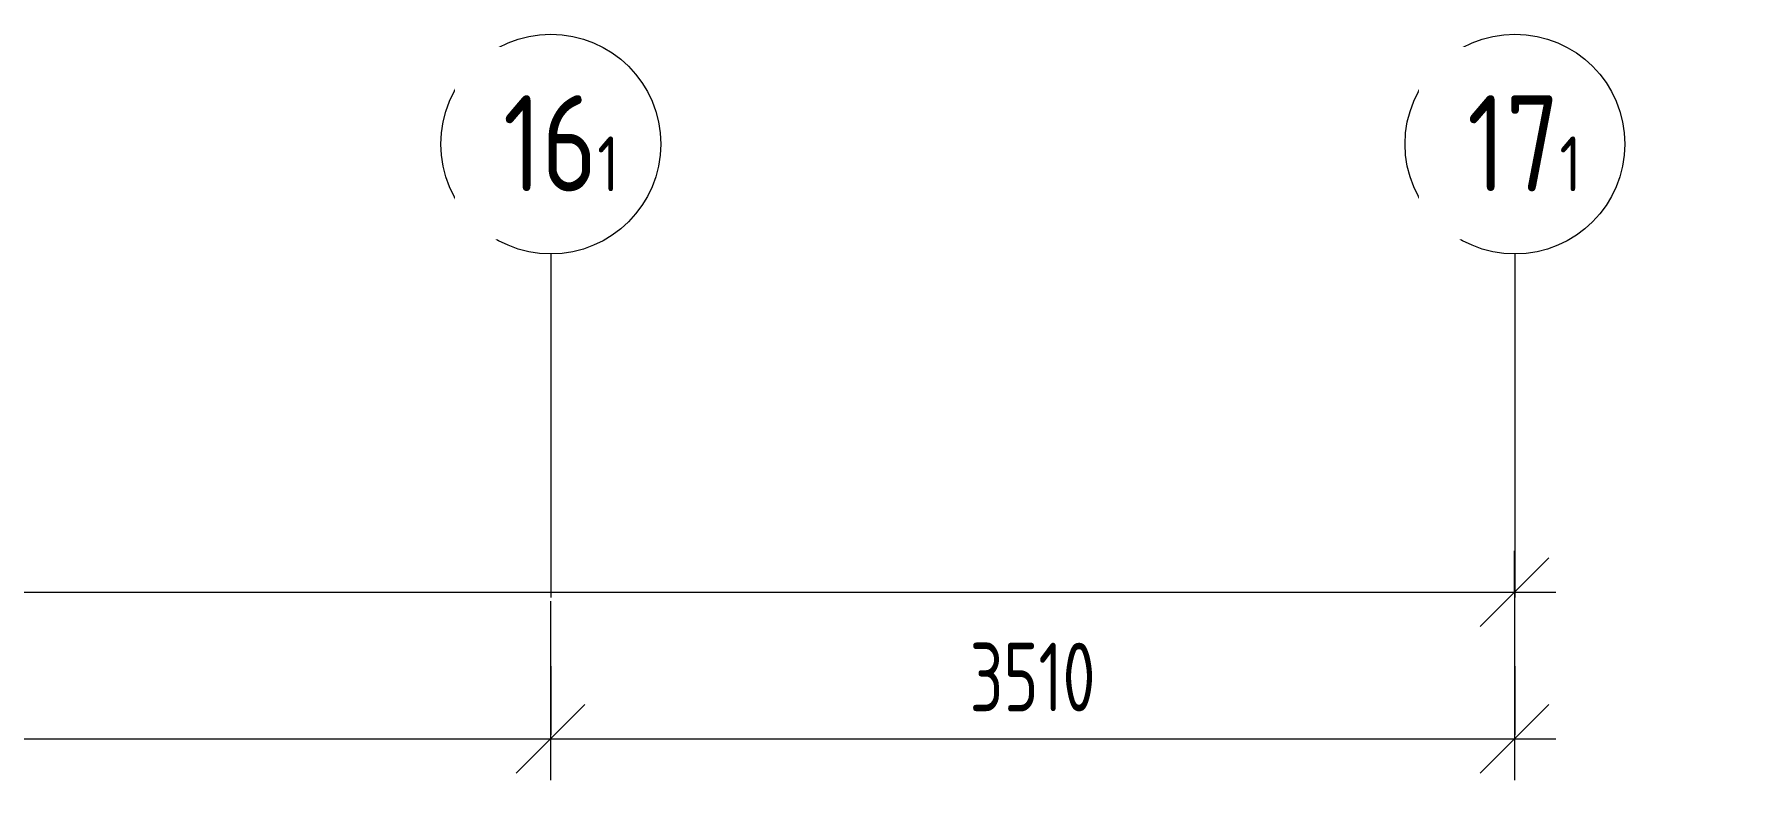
# Model space of a CAD drawing. Header units: millimetres. Extents: x -8689834 to 9419935, y 0 to 135940.
# Drawn here: x 519244 to 525451, y 132424 to 135163 of the extents above; entities that cross this region are included whole.
import ezdxf

# ---------------------------------------------------------------- set-up
doc = ezdxf.new("R2010")
doc.units = ezdxf.units.MM
doc.header["$MEASUREMENT"] = 0
doc.linetypes.add('CENTER', pattern=[2, 1.25, -0.25, 0.25, -0.25])
doc.layers.get('0').update_dxf_attribs({"color": 250, "lineweight": 9})
doc.layers.add('АР_Оси', color=7, linetype='Continuous', lineweight=9)
doc.layers.add('АР_Оси размеры', color=7, linetype='Continuous', lineweight=9)
doc.layers.get('0').freeze()
doc.styles.add('ГОСТ 2.304', font='isocpeur.ttf', dxfattribs={"width": 0.7})
doc.dimstyles.new('СПДС', dxfattribs={"dimscale": 100, "dimtxt": 2.5, "dimasz": 2.5, "dimexe": 1.5, "dimexo": 0, "dimgap": 1, "dimtad": 1, "dimdec": 0, "dimrnd": 1, "dimtxsty": 'ГОСТ 2.304', "dimblk": 'OBLIQUE', "dimcen": 2.5, "dimdle": 1.5, "dimadec": 0, "dimazin": 2, "dimtfac": 0.75, "dimtdec": 0, "dimtmove": 1, "dimatfit": 3, "dimfxl": 1, "dimtolj": 1, "dimarcsym": 1})

# ---------------------------------------------------------------- blocks, each defined once
blk = doc.blocks.new('_Oblique')
at = {"color": 0, "linetype": 'ByBlock', "lineweight": -2}
blk.add_line((-0.5, -0.5), (0.5, 0.5), dxfattribs=at)
blk = doc.blocks.new('*D147')
at = {"layer": 'АР_Оси размеры', "color": 0, "lineweight": -2, "ltscale": 100, "transparency": 16777216}
for p, q in [((54125, 434.7), (54125, -217.3)), ((60125, 433.9), (60125, -217.3)), ((53975, -67.3), (60275, -67.3))]:
    blk.add_line(p, q, dxfattribs=at)
at = {"layer": 'АР_Оси размеры', "color": 0, "lineweight": -2, "ltscale": 100, "transparency": 16777216, "xscale": 250, "yscale": 250, "zscale": 250, "rotation": 180}
blk.add_blockref('_Oblique', (54125, -67.3), dxfattribs=at)
at = {"layer": 'АР_Оси размеры', "color": 0, "lineweight": -2, "ltscale": 100, "transparency": 16777216, "xscale": 250, "yscale": 250, "zscale": 250}
blk.add_blockref('_Oblique', (60125, -67.3), dxfattribs=at)
at = {"layer": 'АР_Оси размеры', "color": 0, "ltscale": 100, "transparency": 16777216, "insert": (57125, 157.7), "char_height": 250, "attachment_point": 5, "style": 'ГОСТ 2.304'}
blk.add_mtext('\\A1;6000', dxfattribs=at)
blk = doc.blocks.new('*D148')
at = {"layer": 'АР_Оси размеры', "color": 0, "lineweight": -2, "ltscale": 100, "transparency": 16777216}
for p, q in [((63635, 470.9), (63635, -217.3)), ((60125, 433.9), (60125, -217.3)), ((59975, -67.3), (63785, -67.3))]:
    blk.add_line(p, q, dxfattribs=at)
at = {"layer": 'АР_Оси размеры', "color": 0, "lineweight": -2, "ltscale": 100, "transparency": 16777216, "xscale": 250, "yscale": 250, "zscale": 250, "rotation": 180}
blk.add_blockref('_Oblique', (60125, -67.3), dxfattribs=at)
at = {"layer": 'АР_Оси размеры', "color": 0, "lineweight": -2, "ltscale": 100, "transparency": 16777216, "xscale": 250, "yscale": 250, "zscale": 250}
blk.add_blockref('_Oblique', (63635, -67.3), dxfattribs=at)
at = {"layer": 'АР_Оси размеры', "color": 0, "ltscale": 100, "transparency": 16777216, "insert": (61880, 157.7), "char_height": 250, "attachment_point": 5, "style": 'ГОСТ 2.304'}
blk.add_mtext('\\A1;3510', dxfattribs=at)
blk = doc.blocks.new('*D150')
at = {"layer": 'АР_Оси размеры', "color": 0, "lineweight": -2, "ltscale": 100, "transparency": 16777216}
for p, q in [((125, 466.4), (125, 616.4)), ((63635, 466.4), (63635, 616.4)), ((-25, 466.4), (63785, 466.4))]:
    blk.add_line(p, q, dxfattribs=at)
at = {"layer": 'АР_Оси размеры', "color": 0, "lineweight": -2, "ltscale": 100, "transparency": 16777216, "xscale": 250, "yscale": 250, "zscale": 250, "rotation": 180}
blk.add_blockref('_Oblique', (125, 466.4), dxfattribs=at)
at = {"layer": 'АР_Оси размеры', "color": 0, "lineweight": -2, "ltscale": 100, "transparency": 16777216, "xscale": 250, "yscale": 250, "zscale": 250}
blk.add_blockref('_Oblique', (63635, 466.4), dxfattribs=at)
at = {"layer": 'АР_Оси размеры', "color": 0, "ltscale": 100, "transparency": 16777216, "insert": (31880, 691.4), "char_height": 250, "attachment_point": 5, "style": 'ГОСТ 2.304'}
blk.add_mtext('\\A1;63510', dxfattribs=at)
blk = doc.blocks.new('A$C2a493afe')
at = {"layer": 'АР_Оси размеры', "ltscale": 100}
for base, p1, p2, picture, middle in [((63635, 466.4), (125, 466.4), (63635, 466.4), '*D150', (31880, 691.4)), ((60125, -67.3), (54125, 434.7), (60125, 433.9), '*D147', (57125, 157.7)), ((63635, -67.3), (60125, 433.9), (63635, 470.9), '*D148', (61880, 157.7))]:
    dim = blk.add_linear_dim(base=base, p1=p1, p2=p2, dimstyle='СПДС', dxfattribs=at)
    dim.commit()
    dim.dimension.update_dxf_attribs({"geometry": picture, "text_midpoint": middle})

msp = doc.modelspace()

# ---------------------------------------------------------------- linework, layer by layer
at = {"layer": 'АР_Оси', "linetype": 'CENTER', "ltscale": 1000}
for p, q in [((521125.4, 134363.1), (521125.4, 79744.1)), ((524635.4, 134363.1), (524635.4, 79744.1))]:
    msp.add_line(p, q, dxfattribs=at)
at = {"layer": 'АР_Оси', "ltscale": 0.5}
for centre in [(521125.4, 134763.1), (524635.4, 134763.1)]:
    msp.add_circle(centre, 400, dxfattribs=at)

# ---------------------------------------------------------------- block references
at = {"layer": 'АР_Оси размеры', "ltscale": 100}
msp.add_blockref('A$C2a493afe', (460999.2, 132665.8), dxfattribs=at)

# ---------------------------------------------------------------- next in the draw order: texts
at = {"layer": 'АР_Оси', "char_height": 350, "width": 123.867, "attachment_point": 1, "line_spacing_factor": 1.149209, "style": 'ГОСТ 2.304', "bg_fill": 2}
for s, insert in [('{\\W0.8;16\\H0.57143x;1}', (520951.4, 134940.9)), ('{\\W0.8;17\\H0.57143x;1}', (524461.4, 134940.9))]:
    msp.add_mtext(s, dxfattribs=dict(at, insert=insert))

doc.saveas('drawing.dxf')
